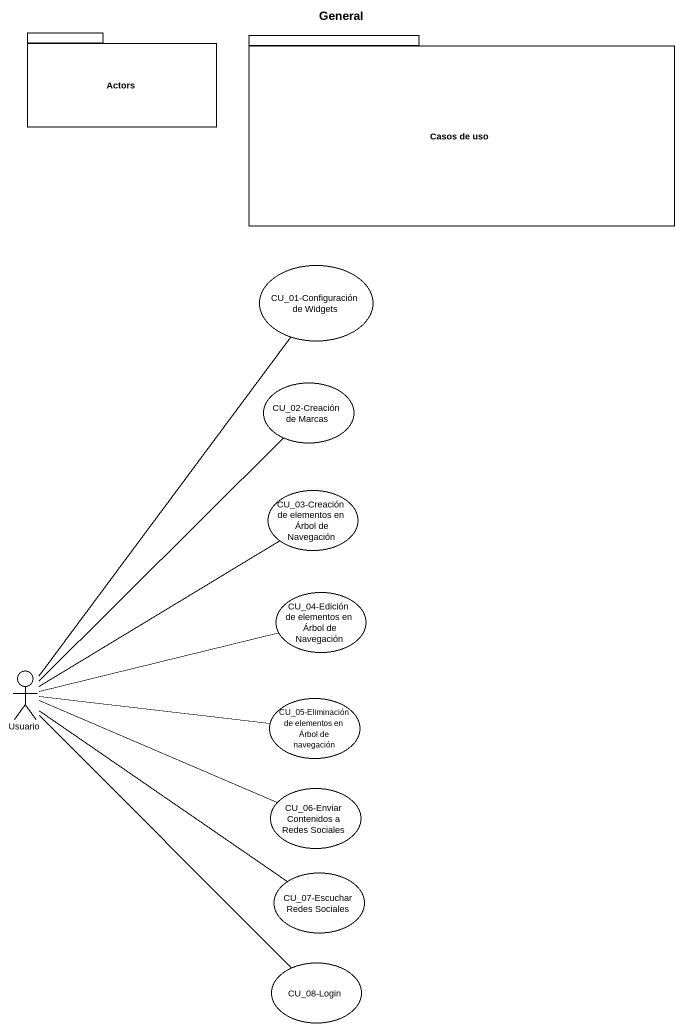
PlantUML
@startuml
title General
package Actors {
}
package "Casos de uso" as Casos_de_uso {
}
usecase "CU_01-Configuración de Widgets" as CU_01_Configuración_de
usecase "CU_02-Creación de Marcas" as CU_02_Creación_de_Marcas
usecase "CU_03-Creación de elementos en Árbol de Navegación" as CU_03_Creación_de_elementos
usecase "CU_04-Edición de elementos en Árbol de Navegación" as CU_04_Edición_de_elementos
actor Usuario
usecase "CU_05-Eliminación de elementos en Árbol de navegación" as CU_05_Eliminación_de
usecase "CU_06-Enviar Contenidos a Redes Sociales" as CU_06_Enviar_Contenidos_a
usecase "CU_07-Escuchar Redes Sociales" as CU_07_Escuchar_Redes
usecase "CU_08-Login" as CU_08_Login
Usuario -up- CU_01_Configuración_de
Usuario -up- CU_02_Creación_de_Marcas
Usuario -up- CU_03_Creación_de_elementos
Usuario -right- CU_04_Edición_de_elementos
Usuario -right- CU_05_Eliminación_de
Usuario -right- CU_06_Enviar_Contenidos_a
Usuario -- CU_07_Escuchar_Redes
Usuario -- CU_08_Login
@enduml
